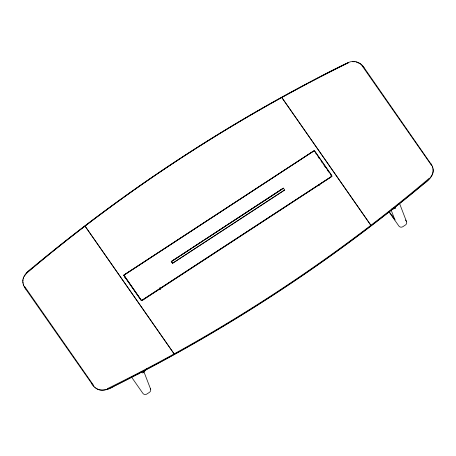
<?xml version="1.0" encoding="UTF-8"?>
<svg xmlns="http://www.w3.org/2000/svg" width="456" height="456" viewBox="0 0 456 456"><rect width="100%" height="100%" fill="white"/><g stroke="black" fill="none" stroke-linecap="round" stroke-linejoin="round"><path stroke-width="0.68" d="M22.863 280.85L22.982 279.727M23.227 278.616L23.604 277.516M24.111 276.427L27.423 272.203M139.046 373.612L140.528 372.073M26.779 273.041C124.79 190.095 233.227 119.347 348.475 62.763M429.09 178.399C331.084 261.345 222.642 332.093 107.394 388.677M146.752 368.967L142.745 372.991L146.752 368.972M146.188 369.366L142.984 372.7L146.467 369.2M27.805 271.861L33.265 267.262M34.833 265.956L50.582 253.051M52.161 251.775L67.009 239.936M68.075 239.098L79.84 229.944M80.376 229.528L94.386 218.857M95.469 218.042L113.966 204.351M114.513 203.952L117.802 201.563M118.349 201.164L122.191 198.394M123.291 197.602L126.038 195.63M126.591 195.242L133.762 190.146M134.315 189.753L141.52 184.703M142.072 184.321L148.753 179.692M149.306 179.311L155.45 175.104M157.126 173.964L168.355 166.406M168.919 166.03L180.781 158.198M123.844 275.145L314.252 150.685L331.974 176.17L141.571 300.629L123.844 275.145L141.571 300.629M123.895 275.27L314.252 150.685M179.613 256.186L171.308 261.613L283.341 188.066L284.612 189.952L172.482 263.243L171.262 261.487L283.387 188.197M180.798 255.411L191.48 248.429M192.666 247.654L203.342 240.677M204.533 239.896L215.209 232.919M216.395 232.144L227.077 225.161M228.262 224.386L282.247 189.097M172.533 263.368L284.658 190.078M141.52 300.498L331.974 176.17M389.253 211.761L395.01 219.843M181.351 157.827L184.19 155.98M184.754 155.61L195.573 148.645M196.713 147.915L204.733 142.848M205.303 142.489L212.2 138.179M212.775 137.826L220.276 133.203M220.858 132.844L224.905 130.376M225.486 130.023L233.033 125.468M233.614 125.121L245.288 118.189M245.869 117.847L249.386 115.79M249.973 115.448L265.865 106.299M266.458 105.963L270.009 103.957M270.602 103.62L280.691 97.983M282.475 96.991L307.635 83.38M308.837 82.741L311.853 81.151M312.457 80.837L316.082 78.934M316.686 78.62L319.713 77.047M320.323 76.728L333.079 70.184M333.689 69.876L336.739 68.337M337.349 68.024L341.02 66.188M341.63 65.881L345.916 63.743M347.324 63.093L348.703 62.563M391.989 209.207L395.289 207.999L391.607 209.361L394.936 208.147M391.636 209.275L395.62 207.811M392.194 209.03L394.571 208.249L391.915 209.207M137.621 374.108L137.997 374.051M352.608 61.702L355.036 61.725M356.193 61.925L360.462 63.903L363.284 66.656M95.538 387.874C101.266 392.371 108.916 389.116 114.37 385.896C132.878 376.639 151.21 367.034 169.353 357.082C205.434 337.28 240.762 316.099 275.219 293.578C309.59 271.109 343.089 247.312 375.624 222.249C391.921 209.692 407.977 196.821 423.784 183.648C428.429 180.137 434.243 175.207 432.983 168.635M94.563 387.076C100.024 392.821 108.727 389.623 114.439 386.067C132.941 376.81 151.272 367.205 169.415 357.253C205.502 337.451 240.825 316.27 275.281 293.75C309.652 271.28 343.157 247.477 375.687 222.42C391.989 209.863 408.04 196.992 423.846 183.819C428.897 180.205 435.07 174.397 432.715 167.472M94.626 387.247L91.85 383.958M362.115 65.789L431.29 165.021M93.754 385.651L24.578 286.419M93.685 386.329L25.587 288.91M364.15 67.819C361.146 62.489 354.318 59.975 348.635 62.398C331.843 70.207 315.529 79.053 299.153 87.7C261.476 107.947 224.603 129.681 188.67 152.863C152.834 175.987 117.933 200.549 84.075 226.467C67.739 238.972 51.648 251.797 35.807 264.919C30.523 269.633 21.352 274.609 23.017 283.142M364.087 67.648L431.855 165.277M405.458 220.02L406.273 221.188A2.918 2.725 -21 0 1 405.401 225.019L402.865 226.678A2.918 2.725 -21 0 1 398.869 226.028L389.116 212.04M392.177 215.779L393.796 218.099M318.026 156.699L319.217 158.409M321.206 161.264L322.403 162.98M323.994 165.26L325.584 167.546M327.174 169.826L328.77 172.111M330.361 174.397L331.159 175.537M318.59 184.452L319.399 185.62M171.211 261.362L172.436 263.118M159.514 288.163L160.398 289.526M131.505 377.038L142.876 393.357A2.918 2.725 -21 0 0 146.878 394.012L149.414 392.348A2.918 2.725 -21 0 0 150.286 388.518M25.65 289.081L24.145 286.499M431.131 163.909L432.379 166.469M24.869 287.867L23.621 285.308M399.524 203.399L406.592 221.821M391.237 210.279L394.93 219.9M160.056 287.77L160.489 288.899M159.931 287.85L160.364 288.973M143.862 371.583L150.605 389.15M432.316 166.297L432.778 167.643M23.222 284.134L23.683 285.479M23.284 284.305L22.811 281.819M394.195 208.306A2.918 2.725 -21 0 1 393.442 208.278M143.486 371.344A2.918 2.725 -21 0 1 143.435 371.697M315.78 153.569A1.522 1.419 -21 0 1 316.036 153.843M124.967 277.886A1.522 1.419 -21 0 1 125.235 276.986M331.74 175.936A1.522 1.419 -21 0 0 331.506 175.053L315.193 151.648A1.522 1.419 -21 0 0 313.107 151.306L124.819 274.387A1.522 1.419 -21 0 0 124.363 276.387L140.676 299.791A1.522 1.419 -21 0 0 142.762 300.133L331.056 177.053A1.522 1.419 -21 0 0 331.66 176.307M139.696 372.786L138.715 373.8L139.696 372.786M85.055 226.13L174.112 353.879L85.055 226.13M281.808 97.521L370.865 225.27L281.808 97.521"/></g></svg>
